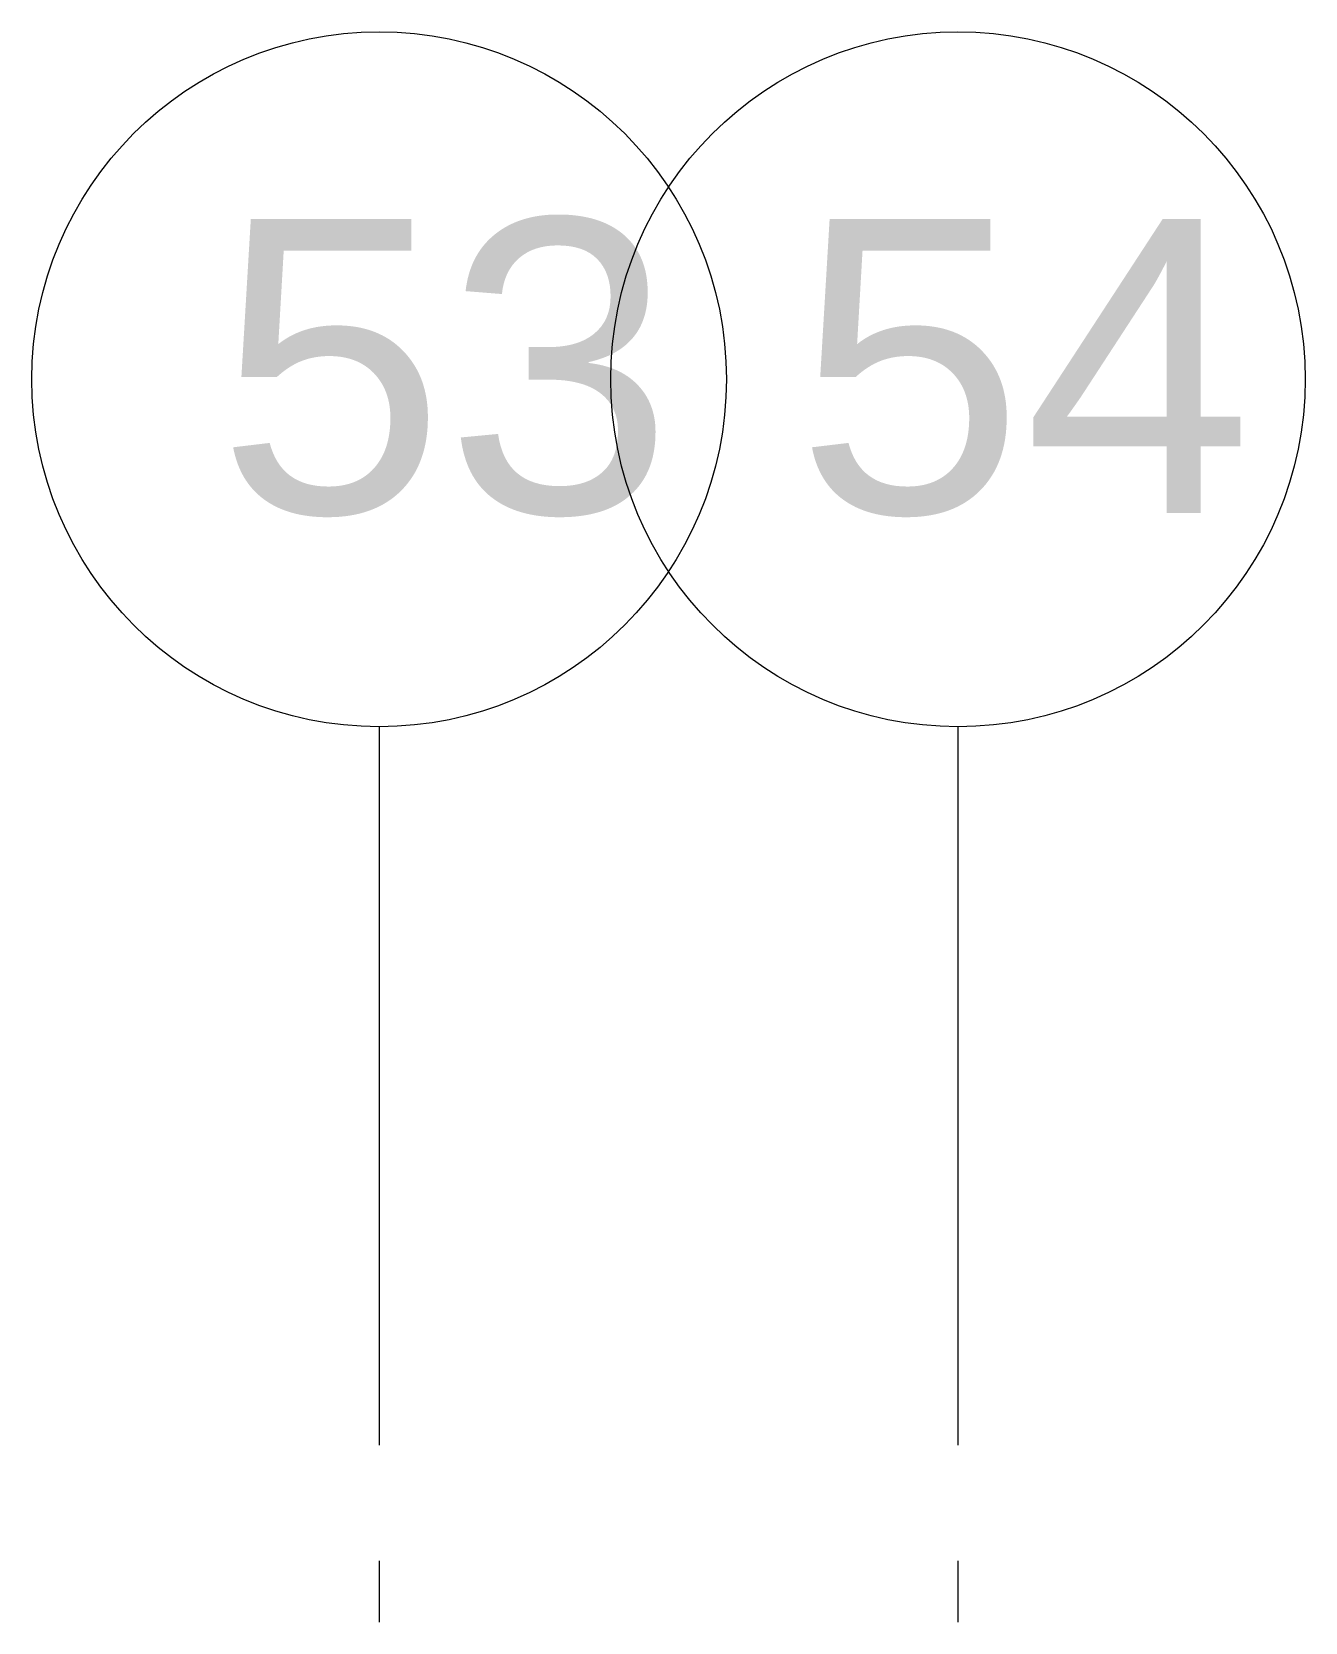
# Model space of a CAD drawing. Header units: millimetres. Extents: x -81576 to 1046824, y -248937 to 691537.
# Drawn here: x -24258 to -23158, y 629885 to 631258 of the extents above; entities that cross this region are included whole.
import ezdxf

# ---------------------------------------------------------------- set-up
doc = ezdxf.new("R2010")
doc.units = ezdxf.units.MM
doc.layers.add('PDF _Геометрия', color=7, linetype='Continuous', true_color=0x1d1d1d)
doc.layers.add('PDF _Текст', color=7, linetype='Continuous')
doc.styles.add('PDF ArialMT', font='arial.ttf')

msp = doc.modelspace()

# ---------------------------------------------------------------- linework, layer by layer
at = {"layer": 'PDF _Геометрия', "color": 7, "lineweight": 9}
for points in [[(-23957.7, 630657.9), (-23957.7, 630037.7)], [(-23457.7, 630657.9), (-23457.7, 630037.7)], [(-23957.7, 629937.7), (-23957.7, 629884.8)], [(-23457.7, 629937.7), (-23457.7, 629884.8)]]:
    msp.add_lwpolyline(points, dxfattribs=at)
at = {"layer": 'PDF _Геометрия', "color": 7, "lineweight": 20}
for centre in [(-23957.7, 630957.9), (-23457.7, 630957.9)]:
    msp.add_circle(centre, 300, dxfattribs=at)

# ---------------------------------------------------------------- texts
at = {"layer": 'PDF _Текст', "char_height": 254, "attachment_point": 4, "style": 'PDF ArialMT'}
for s, insert in [('53', (-24098, 630967.6)), ('54', (-23598, 630967.6))]:
    msp.add_mtext(s, dxfattribs=dict(at, insert=insert))

doc.saveas('drawing.dxf')
